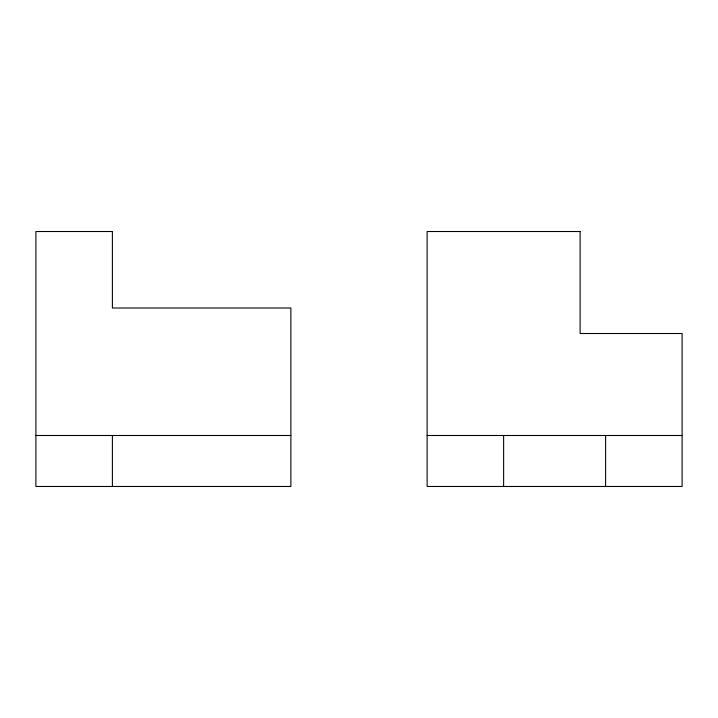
<?xml version="1.0" encoding="UTF-8"?>
<svg xmlns="http://www.w3.org/2000/svg" width="718" height="718" viewBox="0 0 718 718"><rect width="100%" height="100%" fill="white"/><g stroke="black" fill="none" stroke-linecap="round" stroke-linejoin="round"><path stroke-width="1.08" d="M35.9 435.494L290.871 435.494M427.129 435.494L682.1 435.494M605.606 435.494L605.606 486.481M503.623 435.494L503.623 486.481M112.394 435.494L112.394 486.481M112.394 231.519L35.9 231.519L35.9 486.481L290.871 486.481L290.871 308.004L112.394 308.004L112.394 231.519M580.108 231.519L427.129 231.519L427.129 486.481L682.1 486.481L682.1 333.502L580.108 333.502L580.108 231.519"/></g></svg>
